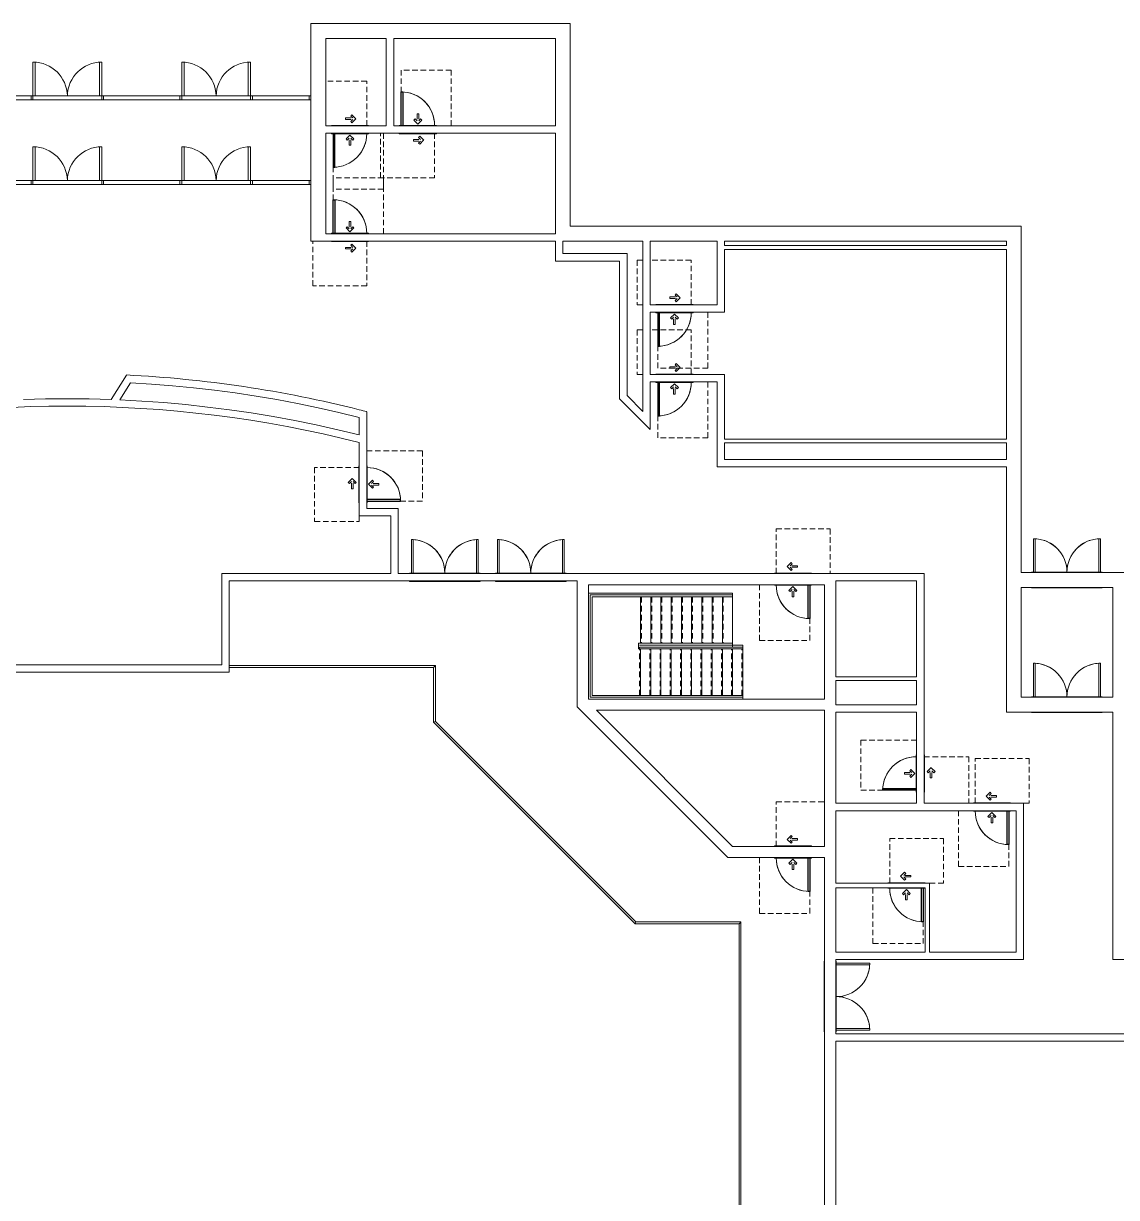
# Model space of a CAD drawing. Header units: inches. Extents: x -2576 to 2174, y -1868 to 1652.
# Drawn here: x -142 to 1034, y 390 to 1652 of the extents above; entities that cross this region are included whole.
import ezdxf

# ---------------------------------------------------------------- set-up
doc = ezdxf.new("R2010")
doc.units = ezdxf.units.IN
doc.header["$MEASUREMENT"] = 0
doc.linetypes.add('ADA Clearance', pattern=[9, 6, -3])
doc.linetypes.add('Overhead', pattern=[9.75, 6, -3.75])
for name, color, linetype, lineweight in [('A-DOOR', 31, 'Continuous', 15), ('A-DOOR-FRAM', 31, 'Continuous', 9), ('A-FLOR-HRAL', 11, 'Continuous', 9), ('A-GLAZ-CWMG', 51, 'Continuous', 9), ('A-WALL', 113, 'Continuous', 15), ('I-WALL', 2, 'Continuous', 15), ('S-STRS', 31, 'Continuous', 9)]:
    doc.layers.add(name, color=color, linetype=linetype, lineweight=lineweight)

# ---------------------------------------------------------------- blocks, each defined once
blk = doc.blocks.new('Door-Single_CE_ - HM Door-2_ HM Frame-V1-ROOF')
at = {"layer": 'A-DOOR', "linetype": 'ADA Clearance', "lineweight": 9}
for p, q in [((-18, 54), (34, 54)), ((-18, 6), (-18, 54)), ((-2, 17.8), (-6.3, 13.5)), ((-2, 9.3), (-6.3, 13.5)), ((-0.8, 16.5), (-2.9, 14.4)), ((4.8, 14.4), (-2.9, 14.4)), ((4.8, 12.7), (-2.9, 12.7)), ((-0.8, 10.5), (-2.9, 12.7)), ((-0.8, 16.5), (-2, 17.8)), ((4.8, 14.4), (4.8, 12.7)), ((-0.8, 10.5), (-2, 9.3)), ((-36, -6), (-36, -66)), ((-4.3, -12.1), (0, -7.9)), ((-3, -13.4), (-4.3, -12.1)), ((-3, -13.4), (-0.9, -11.2)), ((-0.9, -19), (-0.9, -11.2)), ((4.2, -12.1), (0, -7.9)), ((0.9, -19), (0.9, -11.2)), ((3, -13.4), (0.9, -11.2)), ((3, -13.4), (4.2, -12.1)), ((18, -66), (18, -6)), ((0.9, -19), (-0.9, -19)), ((-36, -66), (18, -66))]:
    blk.add_line(p, q, dxfattribs=at)
at = {"layer": 'A-DOOR'}
for p, q in [((16.2, -42.5), (16.2, -6.5)), ((16.2, -6.5), (18, -6.5)), ((18, -6.5), (18, -42.5)), ((18, -42.5), (16.2, -42.5))]:
    blk.add_line(p, q, dxfattribs=at)
at = {"layer": 'A-DOOR', "lineweight": 25}
for p, q in [((16.2, -42.5), (16.2, -6.5)), ((18, -6.5), (16.2, -6.5)), ((18, -6.5), (18, -42.5)), ((18, -42.5), (16.2, -42.5))]:
    blk.add_line(p, q, dxfattribs=at)
at = {"layer": 'A-DOOR', "lineweight": 9}
for start in [179.5, 179.5, 179.5, 180.0012]:
    blk.add_arc((18, -6.5), 36, start, 270, dxfattribs=at)
at = {"layer": 'A-DOOR-FRAM'}
for p, q in [((-20, 6.5), (20, 6.5)), ((-20, 6), (-20, 6.5)), ((20, 6.5), (20, 6)), ((-20, -6.5), (-20, -6)), ((20, -6.5), (-20, -6.5)), ((20, -6), (20, -6.5))]:
    blk.add_line(p, q, dxfattribs=at)
blk = doc.blocks.new('Rectangular Mullion - 4 1_2_ x 2_ Rectangular_CE_-5144693-ROOF')
at = {"layer": 'A-GLAZ-CWMG'}
for p, q in [((104.2, 1479.1), (104.2, 1483.6)), ((104.2, 1483.6), (165.2, 1483.6)), ((165.2, 1479.1), (104.2, 1479.1)), ((165.2, 1483.6), (165.2, 1479.1))]:
    blk.add_line(p, q, dxfattribs=at)
blk = doc.blocks.new('Rectangular Mullion - 4 1_2_ x 2_ Rectangular_CE_-5144085-ROOF')
at = {"layer": 'A-GLAZ-CWMG'}
for p, q in [((-2, -2.25), (-2, 2.25)), ((-2, 2.25), (0, 2.25)), ((0, 2.25), (0, -2.25)), ((0, -2.25), (-2, -2.25))]:
    blk.add_line(p, q, dxfattribs=at)
blk = doc.blocks.new('CW-Double_CE_ - Medium Style-5144934-ROOF')
at = {"layer": 'A-DOOR'}
for p, q in [((-34.5, 38.5), (-37, 38.5)), ((-37, 38.5), (-37, 2.25)), ((-34.5, 2.25), (-34.5, 38.5)), ((34.5, 2.25), (34.5, 38.5)), ((34.5, 38.5), (37, 38.5)), ((37, 38.5), (37, 2.25))]:
    blk.add_line(p, q, dxfattribs=at)
for centre, start, end in [((-37, 1.5), 1.16472, 90), ((37, 1.5), 90, 178.83528)]:
    blk.add_arc(centre, 37, start, end, dxfattribs=at)
blk = doc.blocks.new('Rectangular Mullion - 4 1_2_ x 2_ Rectangular_CE_-5144902-ROOF')
at = {"layer": 'A-GLAZ-CWMG'}
for p, q in [((-215.8, 1479.1), (-215.8, 1483.6)), ((-215.8, 1483.6), (-133.8, 1483.6)), ((-133.8, 1479.1), (-215.8, 1479.1)), ((-133.8, 1483.6), (-133.8, 1479.1))]:
    blk.add_line(p, q, dxfattribs=at)
blk = doc.blocks.new('Rectangular Mullion - 4 1_2_ x 2_ Rectangular_CE_-5144466-ROOF')
at = {"layer": 'A-GLAZ-CWMG'}
for p, q in [((-1, -2.25), (-1, 2.25)), ((-1, 2.25), (1, 2.25)), ((1, 2.25), (1, -2.25)), ((1, -2.25), (-1, -2.25))]:
    blk.add_line(p, q, dxfattribs=at)
blk = doc.blocks.new('Rectangular Mullion - 4 1_2_ x 2_ Rectangular_CE_-5144527-ROOF')
at = {"layer": 'A-GLAZ-CWMG'}
for p, q in [((-131.8, 1479.1), (-131.8, 1483.6)), ((-131.8, 1483.6), (-57.8, 1483.6)), ((-57.8, 1479.1), (-131.8, 1479.1)), ((-57.8, 1483.6), (-57.8, 1479.1))]:
    blk.add_line(p, q, dxfattribs=at)
blk = doc.blocks.new('Door-Double-Lite_CE_ - WD Door-2_ HM Frame-LG Lite-5146037-ROOF')
at = {"layer": 'A-DOOR'}
for p, q in [((-36, 40.5), (-36, 4.5)), ((-34.2, 40.5), (-36, 40.5)), ((-34.2, 4.5), (-34.2, 40.5)), ((36, 40.5), (34.2, 40.5)), ((34.2, 40.5), (34.2, 4.5)), ((36, 4.5), (36, 40.5)), ((-36, 4.5), (-34.2, 4.5)), ((34.2, 4.5), (36, 4.5))]:
    blk.add_line(p, q, dxfattribs=at)
at = {"layer": 'A-DOOR', "lineweight": 9}
for p, q in [((-36, 4.2), (-36, 40.5)), ((36, 4.2), (36, 40.5))]:
    blk.add_line(p, q, dxfattribs=at)
for centre, start, end in [((-36, 4.5), 359.5, 90), ((-36, 4.5), 0.0012, 87.2067), ((36, 4.5), 90, 180.5), ((36, 4.5), 92.7933, 179.9988)]:
    blk.add_arc(centre, 36, start, end, dxfattribs=at)
at = {"layer": 'A-DOOR-FRAM'}
for p, q in [((-38, 4.5), (38, 4.5)), ((-38, 4), (-38, 4.5)), ((38, 4.5), (38, 4)), ((-38, -4.5), (-38, -4)), ((38, -4.5), (-38, -4.5)), ((38, -4), (38, -4.5))]:
    blk.add_line(p, q, dxfattribs=at)
blk = doc.blocks.new('Railing - Railing-5146886-ROOF')
at = {"layer": 'A-FLOR-HRAL'}
for p, q in [((519.7, 985.8), (620.7, 985.8)), ((519.7, 979.8), (519.7, 985.8)), ((620.7, 985.8), (620.7, 983.8)), ((521.7, 979.8), (519.7, 979.8)), ((520.7, 983.8), (620.7, 983.8)), ((521.7, 981.8), (520.7, 981.8)), ((543.8, 981.8), (521.7, 981.8)), ((631.7, 979.8), (521.7, 979.8)), ((631.7, 981.8), (620.7, 981.8)), ((631.7, 981.8), (631.7, 979.8))]:
    blk.add_line(p, q, dxfattribs=at)
blk = doc.blocks.new('Railing - Railing-5146890-ROOF')
at = {"layer": 'A-FLOR-HRAL'}
for p, q in [((467.7, 1037.8), (521.7, 1037.8)), ((467.7, 927.8), (467.7, 1037.8)), ((469.7, 1035.8), (521.7, 1035.8)), ((469.7, 929.8), (469.7, 1035.8)), ((521.7, 1037.8), (620.7, 1037.8)), ((521.7, 1035.8), (620.7, 1035.8)), ((620.7, 1037.8), (620.7, 1035.8)), ((521.7, 927.8), (467.7, 927.8)), ((521.7, 929.8), (469.7, 929.8)), ((631.7, 929.8), (521.7, 929.8)), ((631.7, 927.8), (521.7, 927.8)), ((631.7, 929.8), (631.7, 927.8))]:
    blk.add_line(p, q, dxfattribs=at)
blk = doc.blocks.new('Door-Single_CE_ - HM Door-2_ HM Frame-5129234-ROOF')
at = {"layer": 'A-DOOR', "linetype": 'ADA Clearance', "lineweight": 9}
for p, q in [((-18, 54), (40, 54)), ((-18, 6), (-18, 54)), ((40, 54), (40, 6)), ((-2, 17.8), (-6.3, 13.5)), ((-2, 9.3), (-6.3, 13.5)), ((-0.8, 16.5), (-2.9, 14.4)), ((4.8, 14.4), (-2.9, 14.4)), ((4.8, 12.7), (-2.9, 12.7)), ((-0.8, 10.5), (-2.9, 12.7)), ((-0.8, 16.5), (-2, 17.8)), ((4.8, 14.4), (4.8, 12.7)), ((-0.8, 10.5), (-2, 9.3)), ((-36, -6), (-36, -66)), ((-4.3, -12.1), (0, -7.9)), ((-3, -13.4), (-4.3, -12.1)), ((-3, -13.4), (-0.9, -11.2)), ((-0.9, -19), (-0.9, -11.2)), ((4.2, -12.1), (0, -7.9)), ((0.9, -19), (0.9, -11.2)), ((3, -13.4), (0.9, -11.2)), ((3, -13.4), (4.2, -12.1)), ((18, -66), (18, -6)), ((0.9, -19), (-0.9, -19)), ((-36, -66), (18, -66))]:
    blk.add_line(p, q, dxfattribs=at)
at = {"layer": 'A-DOOR'}
for p, q in [((16.2, -42.5), (16.2, -6.5)), ((16.2, -6.5), (18, -6.5)), ((18, -6.5), (18, -42.5)), ((18, -42.5), (16.2, -42.5))]:
    blk.add_line(p, q, dxfattribs=at)
at = {"layer": 'A-DOOR', "lineweight": 25}
for p, q in [((16.2, -42.5), (16.2, -6.5)), ((18, -6.5), (16.2, -6.5)), ((18, -6.5), (18, -42.5)), ((18, -42.5), (16.2, -42.5))]:
    blk.add_line(p, q, dxfattribs=at)
at = {"layer": 'A-DOOR', "lineweight": 9}
for start in [179.5, 179.5, 179.5, 180.0012]:
    blk.add_arc((18, -6.5), 36, start, 270, dxfattribs=at)
at = {"layer": 'A-DOOR-FRAM'}
for p, q in [((-20, 6.5), (20, 6.5)), ((-20, 6), (-20, 6.5)), ((20, 6.5), (20, 6)), ((-20, -6.5), (-20, -6)), ((20, -6.5), (-20, -6.5)), ((20, -6), (20, -6.5))]:
    blk.add_line(p, q, dxfattribs=at)
blk = doc.blocks.new('Door-Double-Lite_CE_ - WD Door-2_ HM Frame-LG Lite-5150793-ROOF')
at = {"layer": 'A-DOOR'}
for p, q in [((-36, 42.5), (-36, 6.5)), ((-34.2, 42.5), (-36, 42.5)), ((-34.2, 6.5), (-34.2, 42.5)), ((36, 42.5), (34.2, 42.5)), ((34.2, 42.5), (34.2, 6.5)), ((36, 6.5), (36, 42.5)), ((-36, 6.5), (-34.2, 6.5)), ((34.2, 6.5), (36, 6.5))]:
    blk.add_line(p, q, dxfattribs=at)
at = {"layer": 'A-DOOR', "lineweight": 9}
for p, q in [((-36, 6.2), (-36, 42.5)), ((36, 6.2), (36, 42.5))]:
    blk.add_line(p, q, dxfattribs=at)
for centre, start, end in [((-36, 6.5), 359.5, 90), ((-36, 6.5), 0.0012, 87.2067), ((36, 6.5), 90, 180.5), ((36, 6.5), 92.7933, 179.9988)]:
    blk.add_arc(centre, 36, start, end, dxfattribs=at)
at = {"layer": 'A-DOOR-FRAM'}
for p, q in [((-38, 6.5), (38, 6.5)), ((-38, 6), (-38, 6.5)), ((38, 6.5), (38, 6)), ((-38, -6.5), (-38, -6)), ((38, -6.5), (-38, -6.5)), ((38, -6), (38, -6.5))]:
    blk.add_line(p, q, dxfattribs=at)
blk = doc.blocks.new('Door-Single_CE_ - HM Door-2_ HM Frame-V22-ROOF')
at = {"layer": 'A-DOOR', "linetype": 'ADA Clearance', "lineweight": 9}
for p, q in [((-36, 64), (18, 64)), ((-36, 4), (-36, 64)), ((18, 64), (18, 4)), ((-0.9, 17), (-0.9, 9.2)), ((0.9, 17), (-0.9, 17)), ((0.9, 17), (0.9, 9.2)), ((-3, 11.4), (-4.3, 10.1)), ((-4.3, 10.1), (0, 5.9)), ((-3, 11.4), (-0.9, 9.2)), ((4.2, 10.1), (0, 5.9)), ((3, 11.4), (0.9, 9.2)), ((3, 11.4), (4.2, 10.1)), ((-18, -4), (-18, -52)), ((-2, -7.3), (-6.3, -11.5)), ((-2, -15.8), (-6.3, -11.5)), ((-0.8, -8.5), (-2.9, -10.7)), ((4.8, -10.7), (-2.9, -10.7)), ((4.8, -12.4), (-2.9, -12.4)), ((-0.8, -14.5), (-2.9, -12.4)), ((-0.8, -8.5), (-2, -7.3)), ((4.8, -12.4), (4.8, -10.7)), ((40, -4), (34, -4)), ((40, -52), (40, -4)), ((-0.8, -14.5), (-2, -15.8)), ((-18, -52), (40, -52))]:
    blk.add_line(p, q, dxfattribs=at)
at = {"layer": 'A-DOOR'}
for p, q in [((18, 40.5), (16.2, 40.5)), ((16.2, 40.5), (16.2, 4.5)), ((18, 4.5), (18, 40.5)), ((16.2, 4.5), (18, 4.5))]:
    blk.add_line(p, q, dxfattribs=at)
at = {"layer": 'A-DOOR', "lineweight": 25}
for p, q in [((18, 40.5), (16.2, 40.5)), ((16.2, 40.5), (16.2, 4.5)), ((18, 4.5), (18, 40.5)), ((18, 4.5), (16.2, 4.5))]:
    blk.add_line(p, q, dxfattribs=at)
at = {"layer": 'A-DOOR', "lineweight": 9}
for end in [179.9988, 180.5, 180.5, 180.5]:
    blk.add_arc((18, 4.5), 36, 90, end, dxfattribs=at)
at = {"layer": 'A-DOOR-FRAM'}
for p, q in [((-20, 4.5), (20, 4.5)), ((-20, 4), (-20, 4.5)), ((20, 4.5), (20, 4)), ((-20, -4.5), (-20, -4)), ((20, -4.5), (-20, -4.5)), ((20, -4), (20, -4.5))]:
    blk.add_line(p, q, dxfattribs=at)
blk = doc.blocks.new('Door-Single_CE_ - HM Door-2_ HM Frame-V23-ROOF')
at = {"layer": 'A-DOOR', "linetype": 'ADA Clearance', "lineweight": 9}
for p, q in [((-36, 64), (18, 64)), ((-36, 4), (-36, 64)), ((18, 64), (18, 4)), ((-0.9, 17), (-0.9, 9.2)), ((0.9, 17), (-0.9, 17)), ((0.9, 17), (0.9, 9.2)), ((-3, 11.4), (-4.3, 10.1)), ((-4.3, 10.1), (0, 5.9)), ((-3, 11.4), (-0.9, 9.2)), ((4.2, 10.1), (0, 5.9)), ((3, 11.4), (0.9, 9.2)), ((3, 11.4), (4.2, 10.1)), ((-18, -4), (-18, -52)), ((-2, -7.3), (-6.3, -11.5)), ((-2, -15.8), (-6.3, -11.5)), ((-0.8, -8.5), (-2.9, -10.7)), ((4.8, -10.7), (-2.9, -10.7)), ((4.8, -12.4), (-2.9, -12.4)), ((-0.8, -14.5), (-2.9, -12.4)), ((-0.8, -8.5), (-2, -7.3)), ((4.8, -12.4), (4.8, -10.7)), ((40, -4), (34, -4)), ((40, -52), (40, -4)), ((-0.8, -14.5), (-2, -15.8)), ((-18, -52), (26, -52)), ((34, -52), (40, -52))]:
    blk.add_line(p, q, dxfattribs=at)
at = {"layer": 'A-DOOR'}
for p, q in [((18, 40.5), (16.2, 40.5)), ((16.2, 40.5), (16.2, 4.5)), ((18, 4.5), (18, 40.5)), ((16.2, 4.5), (18, 4.5))]:
    blk.add_line(p, q, dxfattribs=at)
at = {"layer": 'A-DOOR', "lineweight": 25}
for p, q in [((18, 40.5), (16.2, 40.5)), ((16.2, 40.5), (16.2, 4.5)), ((18, 4.5), (18, 40.5)), ((18, 4.5), (16.2, 4.5))]:
    blk.add_line(p, q, dxfattribs=at)
at = {"layer": 'A-DOOR', "lineweight": 9}
for end in [179.9988, 180.5, 180.5, 180.5]:
    blk.add_arc((18, 4.5), 36, 90, end, dxfattribs=at)
at = {"layer": 'A-DOOR-FRAM'}
for p, q in [((-20, 4.5), (20, 4.5)), ((-20, 4), (-20, 4.5)), ((20, 4.5), (20, 4)), ((-20, -4.5), (-20, -4)), ((20, -4.5), (-20, -4.5)), ((20, -4), (20, -4.5))]:
    blk.add_line(p, q, dxfattribs=at)
blk = doc.blocks.new('Door-Single_CE_ - HM Door-2_ HM Frame-V13-ROOF')
at = {"layer": 'A-DOOR', "linetype": 'ADA Clearance', "lineweight": 9}
for p, q in [((-18, 52), (40, 52)), ((-18, 4), (-18, 52)), ((40, 52), (40, 4)), ((-2, 15.8), (-6.3, 11.5)), ((-0.8, 14.5), (-2.9, 12.4)), ((-0.8, 14.5), (-2, 15.8)), ((-2, 7.3), (-6.3, 11.5)), ((4.8, 12.4), (-2.9, 12.4)), ((4.8, 10.7), (-2.9, 10.7)), ((-0.8, 8.5), (-2.9, 10.7)), ((-0.8, 8.5), (-2, 7.3)), ((4.8, 12.4), (4.8, 10.7)), ((-36, -4), (-36, -64)), ((-4.3, -10.1), (0, -5.9)), ((-3, -11.4), (-4.3, -10.1)), ((-3, -11.4), (-0.9, -9.2)), ((-0.9, -17), (-0.9, -9.2)), ((4.2, -10.1), (0, -5.9)), ((0.9, -17), (0.9, -9.2)), ((3, -11.4), (0.9, -9.2)), ((3, -11.4), (4.2, -10.1)), ((18, -64), (18, -4)), ((0.9, -17), (-0.9, -17)), ((-36, -64), (18, -64))]:
    blk.add_line(p, q, dxfattribs=at)
at = {"layer": 'A-DOOR'}
for p, q in [((16.2, -40.5), (16.2, -4.5)), ((16.2, -4.5), (18, -4.5)), ((18, -4.5), (18, -40.5)), ((18, -40.5), (16.2, -40.5))]:
    blk.add_line(p, q, dxfattribs=at)
at = {"layer": 'A-DOOR', "lineweight": 25}
for p, q in [((16.2, -40.5), (16.2, -4.5)), ((18, -4.5), (16.2, -4.5)), ((18, -4.5), (18, -40.5)), ((18, -40.5), (16.2, -40.5))]:
    blk.add_line(p, q, dxfattribs=at)
at = {"layer": 'A-DOOR', "lineweight": 9}
for start in [179.5, 179.5, 179.5, 180.0012]:
    blk.add_arc((18, -4.5), 36, start, 270, dxfattribs=at)
at = {"layer": 'A-DOOR-FRAM'}
for p, q in [((-20, 4.5), (20, 4.5)), ((-20, 4), (-20, 4.5)), ((20, 4.5), (20, 4)), ((-20, -4.5), (-20, -4)), ((20, -4.5), (-20, -4.5)), ((20, -4), (20, -4.5))]:
    blk.add_line(p, q, dxfattribs=at)
blk = doc.blocks.new('Door-Single_CE_ - HM Door-2_ HM Frame-V24-ROOF')
at = {"layer": 'A-DOOR', "linetype": 'ADA Clearance', "lineweight": 9}
for p, q in [((-36, 64), (18, 64)), ((-36, 4), (-36, 64)), ((18, 64), (18, 4)), ((-0.9, 17), (-0.9, 9.2)), ((0.9, 17), (-0.9, 17)), ((0.9, 17), (0.9, 9.2)), ((-3, 11.4), (-4.3, 10.1)), ((-4.3, 10.1), (0, 5.9)), ((-3, 11.4), (-0.9, 9.2)), ((4.2, 10.1), (0, 5.9)), ((3, 11.4), (0.9, 9.2)), ((3, 11.4), (4.2, 10.1)), ((-18, -4), (-18, -52)), ((-2, -7.3), (-6.3, -11.5)), ((-2, -15.8), (-6.3, -11.5)), ((-0.8, -8.5), (-2.9, -10.7)), ((4.8, -10.7), (-2.9, -10.7)), ((4.8, -12.4), (-2.9, -12.4)), ((-0.8, -14.5), (-2.9, -12.4)), ((-0.8, -8.5), (-2, -7.3)), ((4.8, -12.4), (4.8, -10.7)), ((-0.8, -14.5), (-2, -15.8)), ((-18, -52), (26, -52))]:
    blk.add_line(p, q, dxfattribs=at)
at = {"layer": 'A-DOOR'}
for p, q in [((18, 40.5), (16.2, 40.5)), ((16.2, 40.5), (16.2, 4.5)), ((18, 4.5), (18, 40.5)), ((16.2, 4.5), (18, 4.5))]:
    blk.add_line(p, q, dxfattribs=at)
at = {"layer": 'A-DOOR', "lineweight": 25}
for p, q in [((18, 40.5), (16.2, 40.5)), ((16.2, 40.5), (16.2, 4.5)), ((18, 4.5), (18, 40.5)), ((18, 4.5), (16.2, 4.5))]:
    blk.add_line(p, q, dxfattribs=at)
at = {"layer": 'A-DOOR', "lineweight": 9}
for end in [179.9988, 180.5, 180.5, 180.5]:
    blk.add_arc((18, 4.5), 36, 90, end, dxfattribs=at)
at = {"layer": 'A-DOOR-FRAM'}
for p, q in [((-20, 4.5), (20, 4.5)), ((-20, 4), (-20, 4.5)), ((20, 4.5), (20, 4)), ((-20, -4.5), (-20, -4)), ((20, -4.5), (-20, -4.5)), ((20, -4), (20, -4.5))]:
    blk.add_line(p, q, dxfattribs=at)
blk = doc.blocks.new('Door-Double-Lite_CE_ - WD Door-2_ HM Frame-LG Lite-5159899-ROOF')
at = {"layer": 'A-DOOR'}
for p, q in [((-36, 44.5), (-36, 8.5)), ((-34.2, 44.5), (-36, 44.5)), ((-34.2, 8.5), (-34.2, 44.5)), ((36, 44.5), (34.2, 44.5)), ((34.2, 44.5), (34.2, 8.5)), ((36, 8.5), (36, 44.5)), ((-36, 8.5), (-34.2, 8.5)), ((34.2, 8.5), (36, 8.5))]:
    blk.add_line(p, q, dxfattribs=at)
at = {"layer": 'A-DOOR', "lineweight": 9}
for p, q in [((-36, 8.2), (-36, 44.5)), ((36, 8.2), (36, 44.5))]:
    blk.add_line(p, q, dxfattribs=at)
for centre, start, end in [((-36, 8.5), 359.5, 90), ((-36, 8.5), 0.0012, 87.2067), ((36, 8.5), 90, 180.5), ((36, 8.5), 92.7843, 179.9988)]:
    blk.add_arc(centre, 36, start, end, dxfattribs=at)
at = {"layer": 'A-DOOR-FRAM'}
for p, q in [((-38, 8.5), (38, 8.5)), ((-38, 8), (-38, 8.5)), ((38, 8.5), (38, 8)), ((-38, -8.5), (-38, -8)), ((38, -8.5), (-38, -8.5)), ((38, -8), (38, -8.5))]:
    blk.add_line(p, q, dxfattribs=at)
blk = doc.blocks.new('Door-Single_CE_ - HM Door-2_ HM Frame-V25-ROOF')
at = {"layer": 'A-DOOR', "linetype": 'ADA Clearance', "lineweight": 9}
for p, q in [((-18, 52), (32, 52)), ((-18, 4), (-18, 52)), ((-2, 15.8), (-6.3, 11.5)), ((-0.8, 14.5), (-2.9, 12.4)), ((-0.8, 14.5), (-2, 15.8)), ((-2, 7.3), (-6.3, 11.5)), ((4.8, 12.4), (-2.9, 12.4)), ((4.8, 10.7), (-2.9, 10.7)), ((-0.8, 8.5), (-2.9, 10.7)), ((-0.8, 8.5), (-2, 7.3)), ((4.8, 12.4), (4.8, 10.7)), ((-36, -4), (-36, -64)), ((-4.3, -10.1), (0, -5.9)), ((-3, -11.4), (-4.3, -10.1)), ((-3, -11.4), (-0.9, -9.2)), ((-0.9, -17), (-0.9, -9.2)), ((4.2, -10.1), (0, -5.9)), ((0.9, -17), (0.9, -9.2)), ((3, -11.4), (0.9, -9.2)), ((3, -11.4), (4.2, -10.1)), ((18, -64), (18, -4)), ((0.9, -17), (-0.9, -17)), ((-36, -64), (18, -64))]:
    blk.add_line(p, q, dxfattribs=at)
at = {"layer": 'A-DOOR'}
for p, q in [((16.2, -40.5), (16.2, -4.5)), ((16.2, -4.5), (18, -4.5)), ((18, -4.5), (18, -40.5)), ((18, -40.5), (16.2, -40.5))]:
    blk.add_line(p, q, dxfattribs=at)
at = {"layer": 'A-DOOR', "lineweight": 25}
for p, q in [((16.2, -40.5), (16.2, -4.5)), ((18, -4.5), (16.2, -4.5)), ((18, -4.5), (18, -40.5)), ((18, -40.5), (16.2, -40.5))]:
    blk.add_line(p, q, dxfattribs=at)
at = {"layer": 'A-DOOR', "lineweight": 9}
for start in [179.5, 179.5, 179.5, 180.0012]:
    blk.add_arc((18, -4.5), 36, start, 270, dxfattribs=at)
at = {"layer": 'A-DOOR-FRAM'}
for p, q in [((-20, 4.5), (20, 4.5)), ((-20, 4), (-20, 4.5)), ((20, 4.5), (20, 4)), ((-20, -4.5), (-20, -4)), ((20, -4.5), (-20, -4.5)), ((20, -4), (20, -4.5))]:
    blk.add_line(p, q, dxfattribs=at)
blk = doc.blocks.new('Door-Single_CE_ - HM Door-2_ HM Frame-V28-ROOF')
at = {"layer": 'A-DOOR', "linetype": 'ADA Clearance', "lineweight": 9}
for p, q in [((-18, 52), (40, 52)), ((-18, 4), (-18, 52)), ((40, 52), (40, 4)), ((-2, 15.8), (-6.3, 11.5)), ((-0.8, 14.5), (-2.9, 12.4)), ((-0.8, 14.5), (-2, 15.8)), ((-2, 7.3), (-6.3, 11.5)), ((4.8, 12.4), (-2.9, 12.4)), ((4.8, 10.7), (-2.9, 10.7)), ((-0.8, 8.5), (-2.9, 10.7)), ((-0.8, 8.5), (-2, 7.3)), ((4.8, 12.4), (4.8, 10.7)), ((40, 4), (34, 4)), ((-36, -4), (-36, -64)), ((-4.3, -10.1), (0, -5.9)), ((-3, -11.4), (-4.3, -10.1)), ((-3, -11.4), (-0.9, -9.2)), ((-0.9, -17), (-0.9, -9.2)), ((4.2, -10.1), (0, -5.9)), ((0.9, -17), (0.9, -9.2)), ((3, -11.4), (0.9, -9.2)), ((3, -11.4), (4.2, -10.1)), ((18, -64), (18, -4)), ((0.9, -17), (-0.9, -17)), ((-36, -64), (18, -64))]:
    blk.add_line(p, q, dxfattribs=at)
at = {"layer": 'A-DOOR'}
for p, q in [((16.2, -40.5), (16.2, -4.5)), ((16.2, -4.5), (18, -4.5)), ((18, -4.5), (18, -40.5)), ((18, -40.5), (16.2, -40.5))]:
    blk.add_line(p, q, dxfattribs=at)
at = {"layer": 'A-DOOR', "lineweight": 25}
for p, q in [((16.2, -40.5), (16.2, -4.5)), ((18, -4.5), (16.2, -4.5)), ((18, -4.5), (18, -40.5)), ((18, -40.5), (16.2, -40.5))]:
    blk.add_line(p, q, dxfattribs=at)
at = {"layer": 'A-DOOR', "lineweight": 9}
for start in [179.5, 179.5, 179.5, 180.0012]:
    blk.add_arc((18, -4.5), 36, start, 270, dxfattribs=at)
at = {"layer": 'A-DOOR-FRAM'}
for p, q in [((-20, 4.5), (20, 4.5)), ((-20, 4), (-20, 4.5)), ((20, 4.5), (20, 4)), ((-20, -4.5), (-20, -4)), ((20, -4.5), (-20, -4.5)), ((20, -4), (20, -4.5))]:
    blk.add_line(p, q, dxfattribs=at)
blk = doc.blocks.new('Door-Single_CE_ - HM Door-2_ HM Frame-V35-ROOF')
at = {"layer": 'A-DOOR', "linetype": 'ADA Clearance', "lineweight": 9}
for p, q in [((-18, 50.5), (40, 50.5)), ((-18, 2.5), (-18, 50.5)), ((40, 50.5), (40, 2.5)), ((-2, 14.3), (-6.3, 10)), ((-0.8, 13), (-2.9, 10.9)), ((-0.8, 13), (-2, 14.3)), ((-2, 5.8), (-6.3, 10)), ((4.8, 10.9), (-2.9, 10.9)), ((4.8, 9.2), (-2.9, 9.2)), ((-0.8, 7), (-2.9, 9.2)), ((-0.8, 7), (-2, 5.8)), ((4.8, 10.9), (4.8, 9.2)), ((40, 2.5), (25, 2.5)), ((-36, -2.5), (-36, -62.5)), ((-4.3, -8.6), (0, -4.4)), ((-3, -9.9), (-4.3, -8.6)), ((-3, -9.9), (-0.9, -7.7)), ((-0.9, -15.5), (-0.9, -7.7)), ((4.2, -8.6), (0, -4.4)), ((0.9, -15.5), (0.9, -7.7)), ((3, -9.9), (0.9, -7.7)), ((3, -9.9), (4.2, -8.6)), ((18, -62.5), (18, -2.5)), ((0.9, -15.5), (-0.9, -15.5)), ((-36, -62.5), (18, -62.5))]:
    blk.add_line(p, q, dxfattribs=at)
at = {"layer": 'A-DOOR'}
for p, q in [((16.2, -39), (16.2, -3)), ((16.2, -3), (18, -3)), ((18, -3), (18, -39)), ((18, -39), (16.2, -39))]:
    blk.add_line(p, q, dxfattribs=at)
at = {"layer": 'A-DOOR', "lineweight": 25}
for p, q in [((16.2, -39), (16.2, -3)), ((18, -3), (16.2, -3)), ((18, -3), (18, -39)), ((18, -39), (16.2, -39))]:
    blk.add_line(p, q, dxfattribs=at)
at = {"layer": 'A-DOOR', "lineweight": 9}
for start in [179.5, 179.5, 179.5, 180.0012]:
    blk.add_arc((18, -3), 36, start, 270, dxfattribs=at)
at = {"layer": 'A-DOOR-FRAM'}
for p, q in [((-20, 3), (20, 3)), ((-20, 2.5), (-20, 3)), ((20, 3), (20, 2.5)), ((-20, -3), (-20, -2.5)), ((20, -3), (-20, -3))]:
    blk.add_line(p, q, dxfattribs=at)
blk = doc.blocks.new('Railing - Railing-5191804-ROOF')
at = {"layer": 'A-FLOR-HRAL'}
for p, q in [((79.2, 961.8), (301.2, 961.8)), ((299.2, 959.8), (79.2, 959.8)), ((301.2, 961.8), (299.2, 959.8)), ((299.2, 900.9), (299.2, 959.8)), ((301.2, 961.8), (301.2, 901.7)), ((301.2, 901.7), (299.2, 900.9)), ((515.8, 684.2), (299.2, 900.9)), ((301.2, 901.7), (516.6, 686.2)), ((516.6, 686.2), (515.8, 684.2)), ((627.7, 684.2), (515.8, 684.2)), ((516.6, 686.2), (629.7, 686.2)), ((629.7, 686.2), (627.7, 684.2)), ((627.7, -647.6), (627.7, 684.2)), ((629.7, 686.2), (629.7, -649.6))]:
    blk.add_line(p, q, dxfattribs=at)

msp = doc.modelspace()

# ---------------------------------------------------------------- linework, layer by layer
at = {"layer": 'A-WALL'}
for p, q in [((167.2, 1652.3), (446.2, 1652.3)), ((167.2, 1418.3), (167.2, 1652.3)), ((446.2, 1652.3), (446.2, 1434.3)), ((248.2, 1636.3), (183.2, 1636.3)), ((183.2, 1636.3), (183.2, 1542.3)), ((248.2, 1542.3), (248.2, 1636.3)), ((430.2, 1636.3), (256.2, 1636.3)), ((256.2, 1636.3), (256.2, 1542.3)), ((430.2, 1542.3), (430.2, 1636.3)), ((183.2, 1542.3), (248.2, 1542.3)), ((256.2, 1542.3), (430.2, 1542.3)), ((183.2, 1534.3), (183.2, 1426.3)), ((430.2, 1534.3), (183.2, 1534.3)), ((430.2, 1426.3), (430.2, 1534.3)), ((446.2, 1434.3), (931.2, 1434.3)), ((931.2, 1434.3), (931.2, 1061.8)), ((430.2, 1418.3), (167.2, 1418.3)), ((183.2, 1426.3), (430.2, 1426.3)), ((430.2, 1396.8), (430.2, 1418.3)), ((524.2, 1418.3), (438.2, 1418.3)), ((438.2, 1418.3), (438.2, 1404.8)), ((524.2, 1235.1), (524.2, 1418.3)), ((532.2, 1418.3), (532.2, 1349.8)), ((604.2, 1418.3), (532.2, 1418.3)), ((604.2, 1349.8), (604.2, 1418.3)), ((612.2, 1418.3), (612.2, 1413.4)), ((915.2, 1418.3), (612.2, 1418.3)), ((915.2, 1413.4), (915.2, 1418.3)), ((438.2, 1404.8), (507.2, 1404.8)), ((507.2, 1404.8), (507.2, 1252.1)), ((612.2, 1413.4), (915.2, 1413.4)), ((612.2, 1409.4), (612.2, 1341.8)), ((915.2, 1409.4), (612.2, 1409.4)), ((915.2, 1205.4), (915.2, 1409.4)), ((499.2, 1396.8), (430.2, 1396.8)), ((499.2, 1248.8), (499.2, 1396.8)), ((532.2, 1349.8), (604.2, 1349.8)), ((532.2, 1341.8), (532.2, 1274.8)), ((612.2, 1341.8), (532.2, 1341.8)), ((-47.7, 1247.9), (-31.2, 1274.2)), ((-26.9, 1266), (-38.5, 1247.6)), ((532.2, 1274.8), (612.2, 1274.8)), ((604.2, 1266.8), (532.2, 1266.8)), ((532.2, 1266.8), (532.2, 1215.8)), ((604.2, 1175.4), (604.2, 1266.8)), ((612.2, 1274.8), (612.2, 1205.4)), ((507.2, 1252.1), (524.2, 1235.1)), ((532.2, 1215.8), (499.2, 1248.8)), ((219.2, 1209.9), (219.2, 1228.6)), ((227.2, 1234.8), (227.2, 1130.8)), ((219.2, 1122.8), (219.2, 1201.6)), ((612.2, 1205.4), (915.2, 1205.4)), ((915.2, 1201.4), (612.2, 1201.4)), ((612.2, 1201.4), (612.2, 1183.4)), ((915.2, 1183.4), (915.2, 1201.4)), ((915.2, 1175.4), (604.2, 1175.4)), ((612.2, 1183.4), (915.2, 1183.4)), ((915.2, 911.8), (915.2, 1175.4)), ((227.2, 1130.8), (261.2, 1130.8)), ((261.2, 1130.8), (261.2, 1060.8)), ((253.2, 1122.8), (219.2, 1122.8)), ((253.2, 1060.8), (253.2, 1122.8)), ((71.2, 962.8), (71.2, 1060.8)), ((71.2, 1060.8), (253.2, 1060.8)), ((261.2, 1060.8), (826.7, 1060.8)), ((826.7, 1060.8), (826.7, 813.8)), ((931.2, 1061.8), (2137.7, 1061.8)), ((79.2, 1052.8), (79.2, 954.8)), ((453.7, 1052.8), (79.2, 1052.8)), ((453.7, 917.3), (453.7, 1052.8)), ((465.7, 1048.8), (465.7, 925.8)), ((719.7, 1048.8), (465.7, 1048.8)), ((719.7, 925.8), (719.7, 1048.8)), ((731.7, 1052.8), (731.7, 949.8)), ((818.7, 1052.8), (731.7, 1052.8)), ((818.7, 949.8), (818.7, 1052.8)), ((931.2, 1045.8), (931.2, 927.8)), ((1029.7, 1045.8), (931.2, 1045.8)), ((1029.7, 927.8), (1029.7, 1045.8)), ((-260.8, 962.8), (71.2, 962.8)), ((79.2, 954.8), (-268.8, 954.8)), ((731.7, 949.8), (818.7, 949.8)), ((731.7, 945.8), (731.7, 919.8)), ((818.7, 945.8), (731.7, 945.8)), ((818.7, 919.8), (818.7, 945.8)), ((465.7, 925.8), (719.7, 925.8)), ((931.2, 927.8), (1029.7, 927.8)), ((615.7, 755.4), (453.7, 917.3)), ((474.2, 913.8), (620.6, 767.4)), ((719.7, 913.8), (474.2, 913.8)), ((719.7, 767.4), (719.7, 913.8)), ((731.7, 919.8), (818.7, 919.8)), ((731.7, 911.8), (731.7, 813.8)), ((818.7, 911.8), (731.7, 911.8)), ((818.7, 813.8), (818.7, 911.8)), ((1029.7, 911.8), (915.2, 911.8)), ((1029.7, 645.8), (1029.7, 911.8)), ((731.7, 813.8), (818.7, 813.8)), ((826.7, 813.8), (933.7, 813.8)), ((933.7, 813.8), (933.7, 645.8)), ((731.7, 805.8), (731.7, 727.8)), ((925.7, 805.8), (731.7, 805.8)), ((925.7, 653.8), (925.7, 805.8)), ((620.6, 767.4), (719.7, 767.4)), ((719.7, 755.4), (615.7, 755.4)), ((719.7, -727.2), (719.7, 755.4)), ((731.7, 722.8), (731.7, 653.8)), ((731.7, 653.8), (827.7, 653.8)), ((731.7, 645.8), (731.7, 565.8)), ((933.7, 645.8), (731.7, 645.8)), ((832.7, 653.8), (925.7, 653.8)), ((1113.7, 645.8), (1029.7, 645.8)), ((731.7, 565.8), (1113.7, 565.8)), ((731.7, 557.8), (731.7, -565.2)), ((1169.7, 557.8), (731.7, 557.8))]:
    msp.add_line(p, q, dxfattribs=at)
at = {"layer": 'A-WALL', "flags": 128}
for points in [[(-26.9, 1266), (-4.3, 1264.6), (18.3, 1262.8), (40.8, 1260.6), (63.4, 1258), (85.8, 1255), (108.2, 1251.6), (130.6, 1247.8), (152.9, 1243.6), (175.1, 1239), (197.2, 1234), (219.2, 1228.6)], [(-47.7, 1247.9), (-71.2, 1248.6), (-94.8, 1248.8), (-118.4, 1248.6), (-142, 1247.9)], [(219.2, 1209.9), (196.1, 1215.4), (173, 1220.6), (149.8, 1225.3), (126.4, 1229.6), (103, 1233.5), (79.6, 1236.9), (56.1, 1239.9), (32.5, 1242.5), (8.9, 1244.6), (-14.8, 1246.3), (-38.5, 1247.6)]]:
    msp.add_lwpolyline(points, dxfattribs=at)
at = {"layer": 'A-WALL'}
for centre, radius, start, end in [((-94.8, -9.7), 1285.6, 75.8623, 87.1645), ((-94.8, -36.7), 1277.6, 75.7719, 104.2281), ((-94.8, -9.7), 1285.6, 75.4943, 75.8623)]:
    msp.add_arc(centre, radius, start, end, dxfattribs=at)
at = {"layer": 'I-WALL'}
for p, q in [((731.7, 727.8), (832.7, 727.8)), ((827.7, 722.8), (731.7, 722.8)), ((827.7, 653.8), (827.7, 722.8)), ((832.7, 727.8), (832.7, 653.8))]:
    msp.add_line(p, q, dxfattribs=at)
at = {"layer": 'S-STRS'}
for p, q in [((513, 1039.8), (465.7, 1039.8)), ((513, 1039.8), (620.7, 1039.8)), ((521.7, 1035.8), (521.7, 985.8)), ((532.7, 1035.8), (532.7, 985.8)), ((543.7, 1035.8), (543.7, 985.8)), ((554.7, 1035.8), (554.7, 985.8)), ((565.7, 1035.8), (565.7, 985.8)), ((576.7, 1035.8), (576.7, 985.8)), ((587.7, 1035.8), (587.7, 985.8)), ((598.7, 1035.8), (598.7, 985.8)), ((609.7, 1035.8), (609.7, 985.8)), ((620.7, 1037.8), (620.7, 1039.8)), ((620.7, 1035.8), (620.7, 985.8)), ((521.7, 929.8), (521.7, 979.8)), ((532.7, 929.8), (532.7, 979.8)), ((543.7, 929.8), (543.7, 979.8)), ((543.8, 981.8), (620.7, 981.8)), ((554.7, 929.8), (554.7, 979.8)), ((565.7, 929.8), (565.7, 979.8)), ((576.7, 929.8), (576.7, 979.8)), ((587.7, 929.8), (587.7, 979.8)), ((598.7, 929.8), (598.7, 979.8)), ((609.7, 929.8), (609.7, 979.8)), ((620.7, 981.8), (620.7, 983.8)), ((631.7, 983.8), (620.7, 983.8)), ((620.7, 929.8), (620.7, 979.8)), ((631.7, 981.8), (631.7, 983.8)), ((631.7, 929.8), (631.7, 979.8)), ((631.7, 925.8), (631.7, 927.8))]:
    msp.add_line(p, q, dxfattribs=at)
at = {"layer": 'S-STRS', "linetype": 'Overhead'}
for p, q in [((522.7, 1035.8), (522.7, 985.8)), ((533.7, 1035.8), (533.7, 985.8)), ((544.7, 1035.8), (544.7, 985.8)), ((555.7, 1035.8), (555.7, 985.8)), ((566.7, 1035.8), (566.7, 985.8)), ((577.7, 1035.8), (577.7, 985.8)), ((588.7, 1035.8), (588.7, 985.8)), ((599.7, 1035.8), (599.7, 985.8)), ((610.7, 1035.8), (610.7, 985.8)), ((520.7, 929.8), (520.7, 981.8)), ((531.7, 929.8), (531.7, 979.8)), ((542.7, 929.8), (542.7, 979.8)), ((553.7, 929.8), (553.7, 979.8)), ((564.7, 929.8), (564.7, 979.8)), ((575.7, 929.8), (575.7, 979.8)), ((586.7, 929.8), (586.7, 979.8)), ((597.7, 929.8), (597.7, 979.8)), ((608.7, 929.8), (608.7, 979.8)), ((619.7, 929.8), (619.7, 979.8)), ((630.7, 929.8), (630.7, 979.8))]:
    msp.add_line(p, q, dxfattribs=at)

# ---------------------------------------------------------------- block references
at = {"layer": 'A-DOOR'}
for name, p in [('CW-Double_CE_ - Medium Style-5144934-ROOF', (-94.8, 1572.3)), ('CW-Double_CE_ - Medium Style-5144934-ROOF', (65.2, 1572.3)), ('CW-Double_CE_ - Medium Style-5144934-ROOF', (-94.8, 1481.3)), ('CW-Double_CE_ - Medium Style-5144934-ROOF', (65.2, 1481.3)), ('Door-Double-Lite_CE_ - WD Door-2_ HM Frame-LG Lite-5146037-ROOF', (311.2, 1056.8)), ('Door-Double-Lite_CE_ - WD Door-2_ HM Frame-LG Lite-5146037-ROOF', (403.7, 1056.8)), ('Door-Double-Lite_CE_ - WD Door-2_ HM Frame-LG Lite-5159899-ROOF', (980.4, 1053.8)), ('Door-Double-Lite_CE_ - WD Door-2_ HM Frame-LG Lite-5159899-ROOF', (980.4, 919.8))]:
    msp.add_blockref(name, p, dxfattribs=at)
at = {"layer": 'A-DOOR', "lineweight": 9}
for name, p, rotation in [('Door-Single_CE_ - HM Door-2_ HM Frame-V13-ROOF', (282.2, 1538.3), 180), ('Door-Single_CE_ - HM Door-2_ HM Frame-V24-ROOF', (209.2, 1538.3), 180), ('Door-Single_CE_ - HM Door-2_ HM Frame-V13-ROOF', (209.2, 1422.3), 180), ('Door-Single_CE_ - HM Door-2_ HM Frame-V23-ROOF', (558.2, 1345.8), 180), ('Door-Single_CE_ - HM Door-2_ HM Frame-V23-ROOF', (558.2, 1270.8), 180), ('Door-Single_CE_ - HM Door-2_ HM Frame-V22-ROOF', (223.2, 1156.8), 269.9999999999995), ('Door-Single_CE_ - HM Door-2_ HM Frame-V25-ROOF', (822.7, 845.8), 269.9999999999997)]:
    msp.add_blockref(name, p, dxfattribs=dict(at, rotation=rotation))
for name, p in [('Door-Single_CE_ - HM Door-2_ HM Frame-5129234-ROOF', (685.7, 1054.8)), ('Door-Single_CE_ - HM Door-2_ HM Frame-V28-ROOF', (899.7, 809.8)), ('Door-Single_CE_ - HM Door-2_ HM Frame-V1-ROOF', (685.7, 761.4)), ('Door-Single_CE_ - HM Door-2_ HM Frame-V35-ROOF', (807.7, 725.3))]:
    msp.add_blockref(name, p, dxfattribs=at)
at = {"layer": 'A-DOOR', "rotation": 269.9999999999997}
msp.add_blockref('Door-Double-Lite_CE_ - WD Door-2_ HM Frame-LG Lite-5150793-ROOF', (725.7, 605.8), dxfattribs=at)
at = {"layer": 'A-FLOR-HRAL'}
for name in ['Railing - Railing-5146890-ROOF', 'Railing - Railing-5146886-ROOF', 'Railing - Railing-5191804-ROOF']:
    msp.add_blockref(name, (0, 0), dxfattribs=at)
at = {"layer": 'A-GLAZ-CWMG'}
for name, p in [('Rectangular Mullion - 4 1_2_ x 2_ Rectangular_CE_-5144902-ROOF', (0, 91)), ('Rectangular Mullion - 4 1_2_ x 2_ Rectangular_CE_-5144527-ROOF', (0, 91)), ('Rectangular Mullion - 4 1_2_ x 2_ Rectangular_CE_-5144902-ROOF', (160, 91)), ('Rectangular Mullion - 4 1_2_ x 2_ Rectangular_CE_-5144527-ROOF', (160, 91)), ('Rectangular Mullion - 4 1_2_ x 2_ Rectangular_CE_-5144693-ROOF', (0, 91)), ('Rectangular Mullion - 4 1_2_ x 2_ Rectangular_CE_-5144902-ROOF', (0, 0)), ('Rectangular Mullion - 4 1_2_ x 2_ Rectangular_CE_-5144527-ROOF', (0, 0)), ('Rectangular Mullion - 4 1_2_ x 2_ Rectangular_CE_-5144902-ROOF', (160, 0)), ('Rectangular Mullion - 4 1_2_ x 2_ Rectangular_CE_-5144527-ROOF', (160, 0)), ('Rectangular Mullion - 4 1_2_ x 2_ Rectangular_CE_-5144693-ROOF', (0, 0))]:
    msp.add_blockref(name, p, dxfattribs=at)
at = {"layer": 'A-GLAZ-CWMG', "extrusion": (0, 0, -1), "rotation": 180}
for name, p in [('Rectangular Mullion - 4 1_2_ x 2_ Rectangular_CE_-5144466-ROOF', (132.8, 1572.3)), ('Rectangular Mullion - 4 1_2_ x 2_ Rectangular_CE_-5144466-ROOF', (56.8, 1572.3)), ('Rectangular Mullion - 4 1_2_ x 2_ Rectangular_CE_-5144466-ROOF', (-27.2, 1572.3)), ('Rectangular Mullion - 4 1_2_ x 2_ Rectangular_CE_-5144466-ROOF', (-103.2, 1572.3)), ('Rectangular Mullion - 4 1_2_ x 2_ Rectangular_CE_-5144085-ROOF', (-167.2, 1572.3)), ('Rectangular Mullion - 4 1_2_ x 2_ Rectangular_CE_-5144466-ROOF', (132.8, 1481.3)), ('Rectangular Mullion - 4 1_2_ x 2_ Rectangular_CE_-5144466-ROOF', (56.8, 1481.3)), ('Rectangular Mullion - 4 1_2_ x 2_ Rectangular_CE_-5144466-ROOF', (-27.2, 1481.3)), ('Rectangular Mullion - 4 1_2_ x 2_ Rectangular_CE_-5144466-ROOF', (-103.2, 1481.3)), ('Rectangular Mullion - 4 1_2_ x 2_ Rectangular_CE_-5144085-ROOF', (-167.2, 1481.3))]:
    msp.add_blockref(name, p, dxfattribs=at)

doc.saveas('drawing.dxf')
